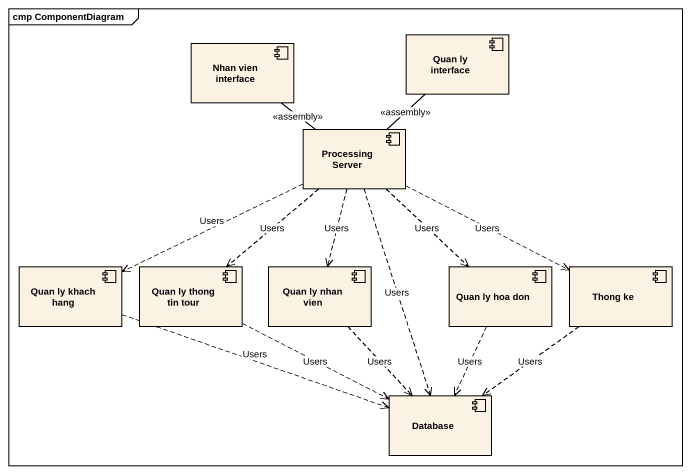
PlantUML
@startuml
mainframe cmp ComponentDiagram
component "Nhan vien interface" as Nhan_vien_interface
component "Quan ly interface" as Quan_ly_interface
component "Processing Server" as Processing_Server
component "Quan ly khach hang" as Quan_ly_khach_hang
component "Quan ly thong tin tour" as Quan_ly_thong_tin_tour
component "Quan ly nhan vien" as Quan_ly_nhan_vien
component "Quan ly hoa don" as Quan_ly_hoa_don
component "Thong ke" as Thong_ke
component "Database" as Database_
Nhan_vien_interface -- Processing_Server : <<assembly>>
Quan_ly_interface -- Processing_Server : <<assembly>>
Processing_Server .left.> Quan_ly_khach_hang : Users
Processing_Server ..> Quan_ly_thong_tin_tour : Users
Processing_Server ..> Quan_ly_nhan_vien : Users
Processing_Server ..> Quan_ly_hoa_don : Users
Processing_Server .right.> Thong_ke : Users
Processing_Server ..> Database_ : Users
Quan_ly_khach_hang .right.> Database_ : Users
Quan_ly_thong_tin_tour .right.> Database_ : Users
Quan_ly_nhan_vien ..> Database_ : Users
Quan_ly_hoa_don ..> Database_ : Users
Thong_ke ..> Database_ : Users
@enduml
